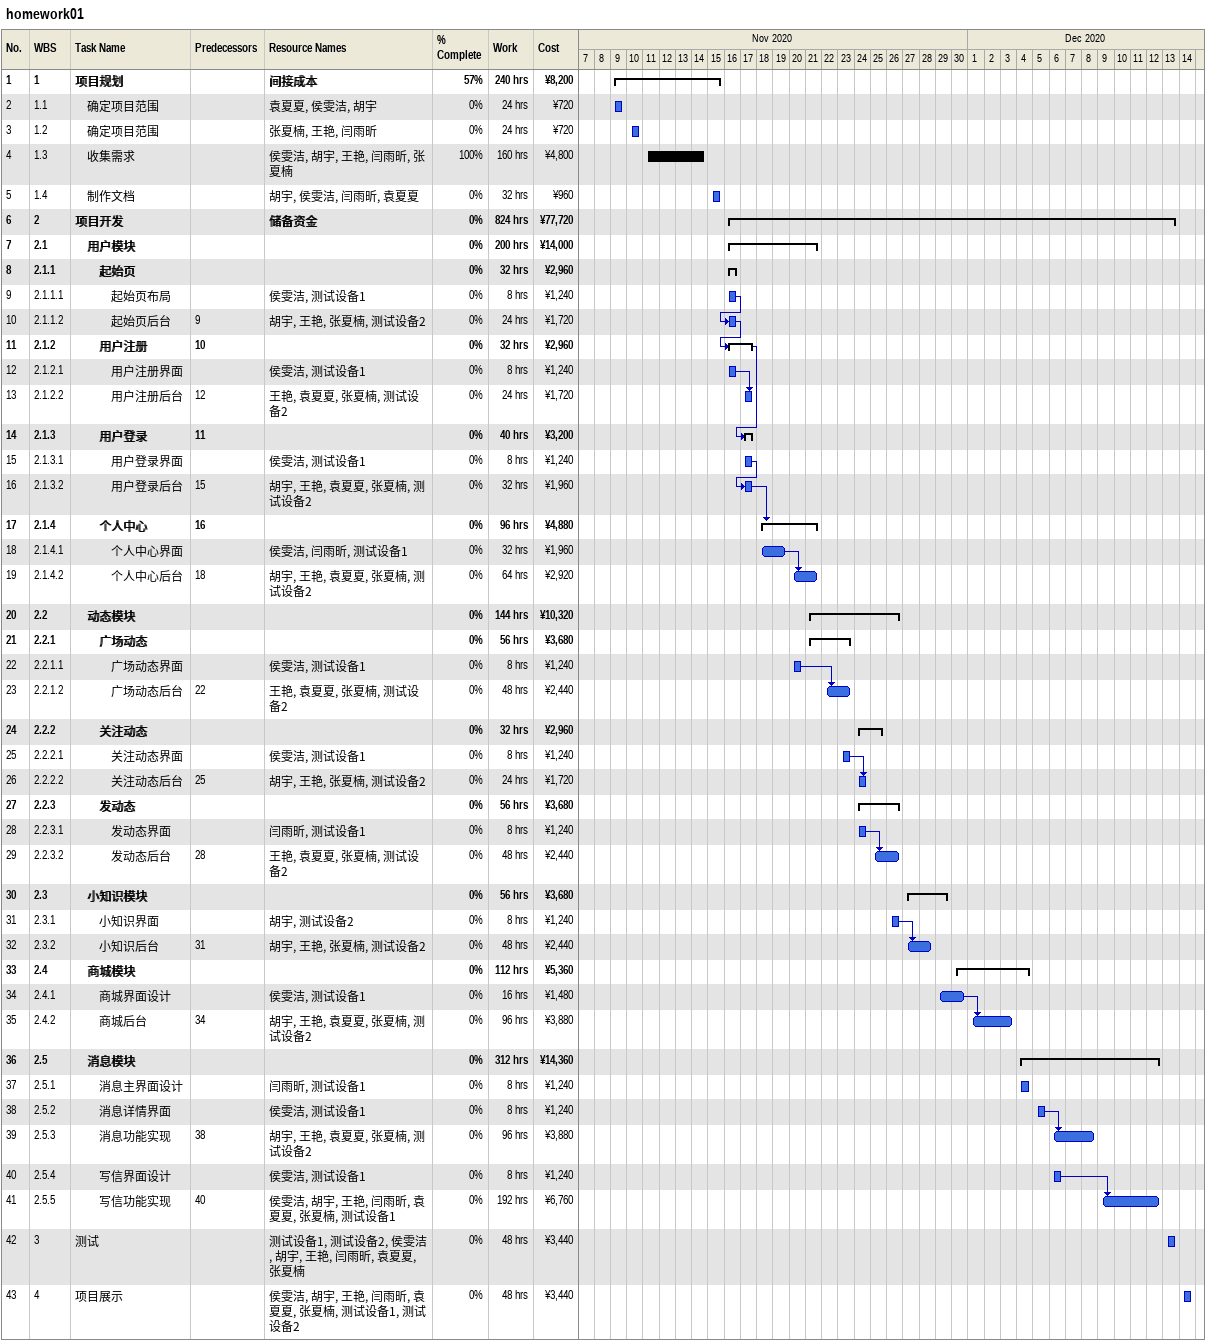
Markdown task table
homework01

| ID | WBS | Task | Start | Finish | Predecessors | Resources | % complete | Work (h) | Cost (¥) |
|---|---|---|---|---|---|---|---|---|---|
| 1 | 1 | **项目规划** | 2020-11-09 | 2020-11-15 |  | 间接成本 | 57 | 240 | 8200 |
| 2 | 1.1 | 确定项目范围 | 2020-11-09 | 2020-11-09 |  | 袁夏夏, 侯雯洁, 胡宇 | 0 | 24 | 720 |
| 3 | 1.2 | 确定项目范围 | 2020-11-10 | 2020-11-10 |  | 张夏楠, 王艳, 闫雨昕 | 0 | 24 | 720 |
| 4 | 1.3 | 收集需求 | 2020-11-11 | 2020-11-14 |  | 侯雯洁, 胡宇, 王艳, 闫雨昕, 张夏楠 | 100 | 160 | 4800 |
| 5 | 1.4 | 制作文档 | 2020-11-15 | 2020-11-15 |  | 胡宇, 侯雯洁, 闫雨昕, 袁夏夏 | 0 | 32 | 960 |
| 6 | 2 | **项目开发** | 2020-11-16 | 2020-12-13 |  | 储备资金 | 0 | 824 | 77720 |
| 7 | 2.1 | **用户模块** | 2020-11-16 | 2020-11-21 |  |  | 0 | 200 | 14000 |
| 8 | 2.1.1 | **起始页** | 2020-11-16 | 2020-11-16 |  |  | 0 | 32 | 2960 |
| 9 | 2.1.1.1 | 起始页布局 | 2020-11-16 | 2020-11-16 |  | 侯雯洁, 测试设备1 | 0 | 8 | 1240 |
| 10 | 2.1.1.2 | 起始页后台 | 2020-11-16 | 2020-11-16 | 9 | 胡宇, 王艳, 张夏楠, 测试设备2 | 0 | 24 | 1720 |
| 11 | 2.1.2 | **用户注册** | 2020-11-16 | 2020-11-17 | 10 |  | 0 | 32 | 2960 |
| 12 | 2.1.2.1 | 用户注册界面 | 2020-11-16 | 2020-11-16 |  | 侯雯洁, 测试设备1 | 0 | 8 | 1240 |
| 13 | 2.1.2.2 | 用户注册后台 | 2020-11-17 | 2020-11-17 | 12 | 王艳, 袁夏夏, 张夏楠, 测试设备2 | 0 | 24 | 1720 |
| 14 | 2.1.3 | **用户登录** | 2020-11-17 | 2020-11-17 | 11 |  | 0 | 40 | 3200 |
| 15 | 2.1.3.1 | 用户登录界面 | 2020-11-17 | 2020-11-17 |  | 侯雯洁, 测试设备1 | 0 | 8 | 1240 |
| 16 | 2.1.3.2 | 用户登录后台 | 2020-11-17 | 2020-11-17 | 15 | 胡宇, 王艳, 袁夏夏, 张夏楠, 测试设备2 | 0 | 32 | 1960 |
| 17 | 2.1.4 | **个人中心** | 2020-11-18 | 2020-11-21 | 16 |  | 0 | 96 | 4880 |
| 18 | 2.1.4.1 | 个人中心界面 | 2020-11-18 | 2020-11-19 |  | 侯雯洁, 闫雨昕, 测试设备1 | 0 | 32 | 1960 |
| 19 | 2.1.4.2 | 个人中心后台 | 2020-11-20 | 2020-11-21 | 18 | 胡宇, 王艳, 袁夏夏, 张夏楠, 测试设备2 | 0 | 64 | 2920 |
| 20 | 2.2 | **动态模块** | 2020-11-21 | 2020-11-26 |  |  | 0 | 144 | 10320 |
| 21 | 2.2.1 | **广场动态** | 2020-11-21 | 2020-11-23 |  |  | 0 | 56 | 3680 |
| 22 | 2.2.1.1 | 广场动态界面 | 2020-11-20 | 2020-11-20 |  | 侯雯洁, 测试设备1 | 0 | 8 | 1240 |
| 23 | 2.2.1.2 | 广场动态后台 | 2020-11-22 | 2020-11-23 | 22 | 王艳, 袁夏夏, 张夏楠, 测试设备2 | 0 | 48 | 2440 |
| 24 | 2.2.2 | **关注动态** | 2020-11-24 | 2020-11-25 |  |  | 0 | 32 | 2960 |
| 25 | 2.2.2.1 | 关注动态界面 | 2020-11-23 | 2020-11-23 |  | 侯雯洁, 测试设备1 | 0 | 8 | 1240 |
| 26 | 2.2.2.2 | 关注动态后台 | 2020-11-24 | 2020-11-24 | 25 | 胡宇, 王艳, 张夏楠, 测试设备2 | 0 | 24 | 1720 |
| 27 | 2.2.3 | **发动态** | 2020-11-24 | 2020-11-26 |  |  | 0 | 56 | 3680 |
| 28 | 2.2.3.1 | 发动态界面 | 2020-11-24 | 2020-11-24 |  | 闫雨昕, 测试设备1 | 0 | 8 | 1240 |
| 29 | 2.2.3.2 | 发动态后台 | 2020-11-25 | 2020-11-26 | 28 | 王艳, 袁夏夏, 张夏楠, 测试设备2 | 0 | 48 | 2440 |
| 30 | 2.3 | **小知识模块** | 2020-11-27 | 2020-11-29 |  |  | 0 | 56 | 3680 |
| 31 | 2.3.1 | 小知识界面 | 2020-11-26 | 2020-11-26 |  | 胡宇, 测试设备2 | 0 | 8 | 1240 |
| 32 | 2.3.2 | 小知识后台 | 2020-11-27 | 2020-11-28 | 31 | 胡宇, 王艳, 张夏楠, 测试设备2 | 0 | 48 | 2440 |
| 33 | 2.4 | **商城模块** | 2020-11-30 | 2020-12-04 |  |  | 0 | 112 | 5360 |
| 34 | 2.4.1 | 商城界面设计 | 2020-11-29 | 2020-11-30 |  | 侯雯洁, 测试设备1 | 0 | 16 | 1480 |
| 35 | 2.4.2 | 商城后台 | 2020-12-01 | 2020-12-03 | 34 | 胡宇, 王艳, 袁夏夏, 张夏楠, 测试设备2 | 0 | 96 | 3880 |
| 36 | 2.5 | **消息模块** | 2020-12-04 | 2020-12-12 |  |  | 0 | 312 | 14360 |
| 37 | 2.5.1 | 消息主界面设计 | 2020-12-04 | 2020-12-04 |  | 闫雨昕, 测试设备1 | 0 | 8 | 1240 |
| 38 | 2.5.2 | 消息详情界面 | 2020-12-05 | 2020-12-05 |  | 侯雯洁, 测试设备1 | 0 | 8 | 1240 |
| 39 | 2.5.3 | 消息功能实现 | 2020-12-06 | 2020-12-08 | 38 | 胡宇, 王艳, 袁夏夏, 张夏楠, 测试设备2 | 0 | 96 | 3880 |
| 40 | 2.5.4 | 写信界面设计 | 2020-12-06 | 2020-12-06 |  | 侯雯洁, 测试设备1 | 0 | 8 | 1240 |
| 41 | 2.5.5 | 写信功能实现 | 2020-12-09 | 2020-12-12 | 40 | 侯雯洁, 胡宇, 王艳, 闫雨昕, 袁夏夏, 张夏楠, 测试设备1 | 0 | 192 | 6760 |
| 42 | 3 | 测试 | 2020-12-13 | 2020-12-13 |  | 测试设备1, 测试设备2, 侯雯洁, 胡宇, 王艳, 闫雨昕, 袁夏夏, 张夏楠 | 0 | 48 | 3440 |
| 43 | 4 | 项目展示 | 2020-12-14 | 2020-12-14 |  | 侯雯洁, 胡宇, 王艳, 闫雨昕, 袁夏夏, 张夏楠, 测试设备1, 测试设备2 | 0 | 48 | 3440 |
